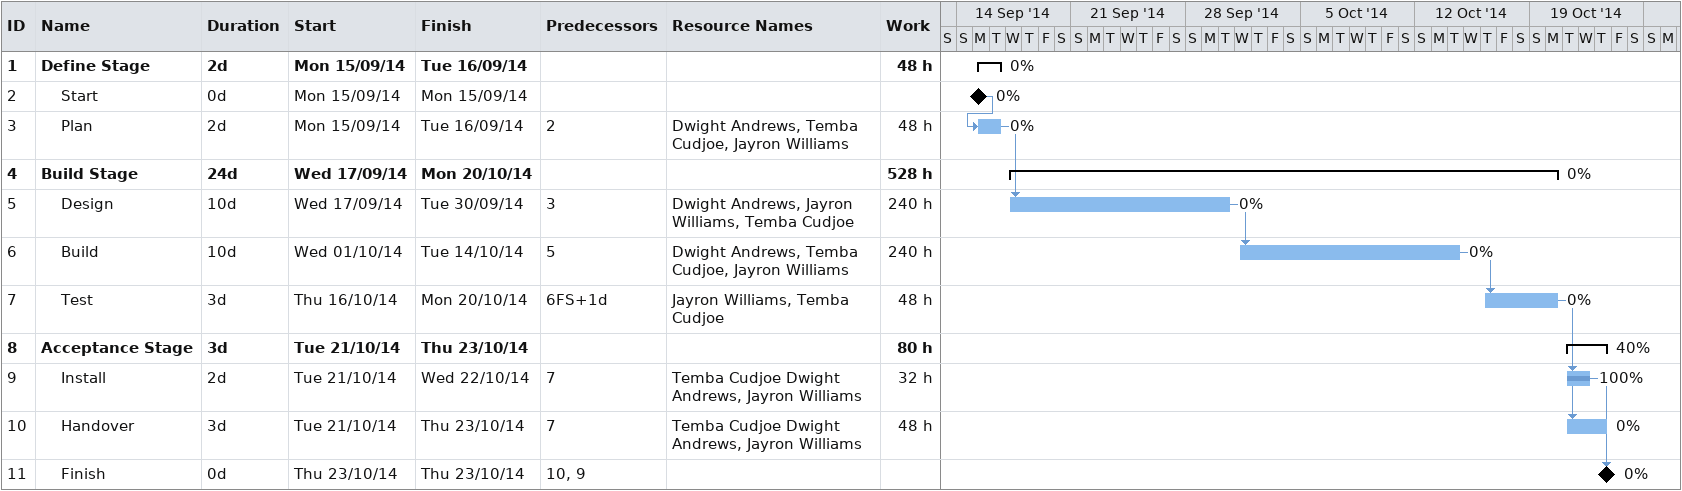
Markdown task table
| ID | Level | Task | Duration | Start | Finish | Predecessors | Resources | % complete | Work (h) |
|---|---|---|---|---|---|---|---|---|---|
| 1 | 1 | **Define Stage** | 2d | 2014-09-15 | 2014-09-16 |  |  | 0 | 48 |
| 2 | 2 | Start | 0d | 2014-09-15 | 2014-09-15 |  |  | 0 |  |
| 3 | 2 | Plan | 2d | 2014-09-15 | 2014-09-16 | 2 | Dwight Andrews, Temba Cudjoe, Jayron Williams | 0 | 48 |
| 4 | 1 | **Build Stage** | 24d | 2014-09-17 | 2014-10-20 |  |  | 0 | 528 |
| 5 | 2 | Design | 10d | 2014-09-17 | 2014-09-30 | 3 | Dwight Andrews, Jayron Williams, Temba Cudjoe | 0 | 240 |
| 6 | 2 | Build | 10d | 2014-10-01 | 2014-10-14 | 5 | Dwight Andrews, Temba Cudjoe, Jayron Williams | 0 | 240 |
| 7 | 2 | Test | 3d | 2014-10-16 | 2014-10-20 | 6FS+1d | Jayron Williams, Temba Cudjoe | 0 | 48 |
| 8 | 1 | **Acceptance Stage** | 3d | 2014-10-21 | 2014-10-23 |  |  | 40 | 80 |
| 9 | 2 | Install | 2d | 2014-10-21 | 2014-10-22 | 7 | Temba Cudjoe Dwight Andrews, Jayron Williams | 100 | 32 |
| 10 | 2 | Handover | 3d | 2014-10-21 | 2014-10-23 | 7 | Temba Cudjoe Dwight Andrews, Jayron Williams | 0 | 48 |
| 11 | 2 | Finish | 0d | 2014-10-23 | 2014-10-23 | 10, 9 |  | 0 |  |
